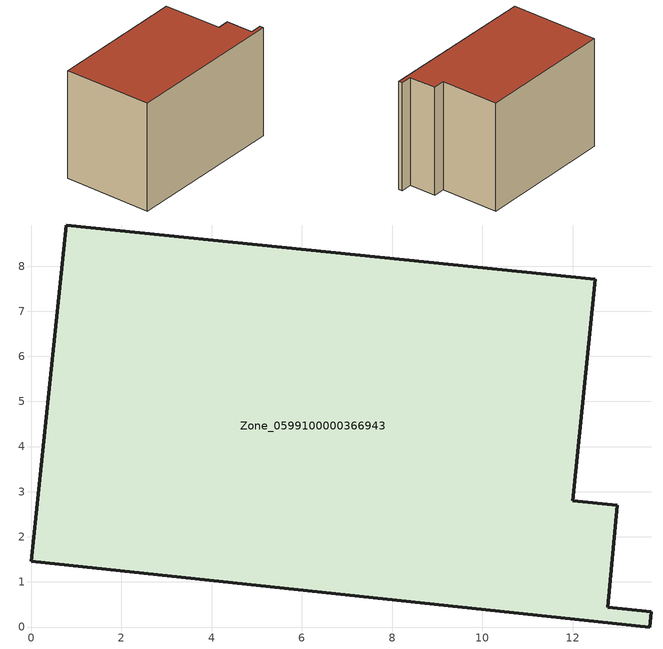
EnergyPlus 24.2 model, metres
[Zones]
Zone_0599100000366943
 floor ground (C_G): 0,1.46 0.78,8.91 12.5,7.71 12,2.8 13,2.7 12.78,0.44 13.75,0.34 13.71,0 z0
 wall outside (C_F): 13,2.7 12,2.8 12.5,7.71 0.78,8.91 0,1.46 13.71,0 13.75,0.34 12.78,0.44 13,2.7 z0:9.3
 roof outside (C_R): 12.5,7.71 0.78,8.91 0,1.46 13.71,0 13.75,0.34 12.78,0.44 13,2.7 12,2.8 z9.3
[BUILDING]
Pand.0599100000366943: North Axis=0; Terrain=City; Loads Convergence Tolerance Value=0.04; Temperature Convergence Tolerance Value=0.4; Solar Distribution=FullExterior; Maximum Number of Warmup Days=25; Minimum Number of Warmup Days=1
[Site:Location]
Rotterdam.The.Hague.AP_ZH_NLD Design_Conditions: Latitude=51.96; Longitude=4.45; Time Zone=1; Elevation=-4.5
[SITE:GROUNDTEMPERATURE:BUILDINGSURFACE]
18, 18, 18, 18, 18, 18, 18, 18, 18, 18, 18, 18
[MATERIAL] Thermal Absorptance=0.9; Solar Absorptance=0.7; Visible Absorptance=0.7
Name | Roughness | Thickness | Conductivity | Density | Specific Heat
G.TI.1992-2005 | MediumSmooth | 0.15 | 0.06 | 540 | 1210
F.TI.1992-2005 | Rough | 0.3 | 0.12 | 1920 | 840
R.TI.1992-2005 | MediumRough | 0.2 | 0.08 | 1500 | 1000
[CONSTRUCTION]
C_G: G.TI.1992-2005
C_F: F.TI.1992-2005
C_R: R.TI.1992-2005
[ZONE]
Zone_0599100000366943: Type=1; Multiplier=1; Ceiling Height=Autocalculate; Volume=Autocalculate; Floor Area=autocalculate; Part of Total Floor Area=Yes
[ZONEINFILTRATION:DESIGNFLOWRATE]
Infil_Zone_0599100000366943: Zone or ZoneList or Space or SpaceList=Zone_0599100000366943; Schedule=AlwaysOn; Design Flow Rate Calculation Method=Flow/Area; Flow Rate per Floor Area=0.0015; Constant Term Coefficient=1; Temperature Term Coefficient=0; Velocity Term Coefficient=0; Velocity Squared Term Coefficient=0
[HVACTEMPLATE:ZONE:IDEALLOADSAIRSYSTEM]
Zone_0599100000366943: Maximum Heating Supply Air Temperature=50; Minimum Cooling Supply Air Temperature=13; Maximum Heating Supply Air Humidity Ratio=0.0156; Minimum Cooling Supply Air Humidity Ratio=0.0077; Heating Limit=NoLimit; Cooling Limit=NoLimit; Dehumidification Control Type=ConstantSensibleHeatRatio; Cooling Sensible Heat Ratio=0.7; Dehumidification Setpoint=60; Humidification Control Type=None; Humidification Setpoint=30; Outdoor Air Method=None; Outdoor Air Flow Rate per Person=0.00944; Outdoor Air Flow Rate per Zone Floor Area=0; Outdoor Air Flow Rate per Zone=0; Demand Controlled Ventilation Type=None; Outdoor Air Economizer Type=NoEconomizer; Heat Recovery Type=None; Sensible Heat Recovery Effectiveness=0.7; Latent Heat Recovery Effectiveness=0.65
[ZONECONTROL:THERMOSTAT]
ThermostatControl_Zone_0599100000366943: Zone or ZoneList=Zone_0599100000366943; Control Type Schedule=DualSetpointControlType; Control 1=Thermostat_Zone_0599100000366943; Temperature Difference Between Cutout And Setpoint=0
[THERMOSTATSETPOINT:DUALSETPOINT]
Thermostat_Zone_0599100000366943: Heating Setpoint Temperature Schedule=HeatingSetpoint_Zone_0599100000366943; Cooling Setpoint Temperature Schedule=CoolingSetpoint_Zone_0599100000366943
[SCHEDULE:COMPACT]
HeatingSetpoint_Zone_0599100000366943: Through: 12/31, For: AllDays, Until: 24:00, 21
CoolingSetpoint_Zone_0599100000366943: Through: 12/31, For: AllDays, Until: 24:00, 24
DualSetpointControlType: Through: 12/31, For: AllDays, Until: 24:00, 4
AlwaysOn: Through: 12/31, For: AllDays, Until: 24:00, 1
